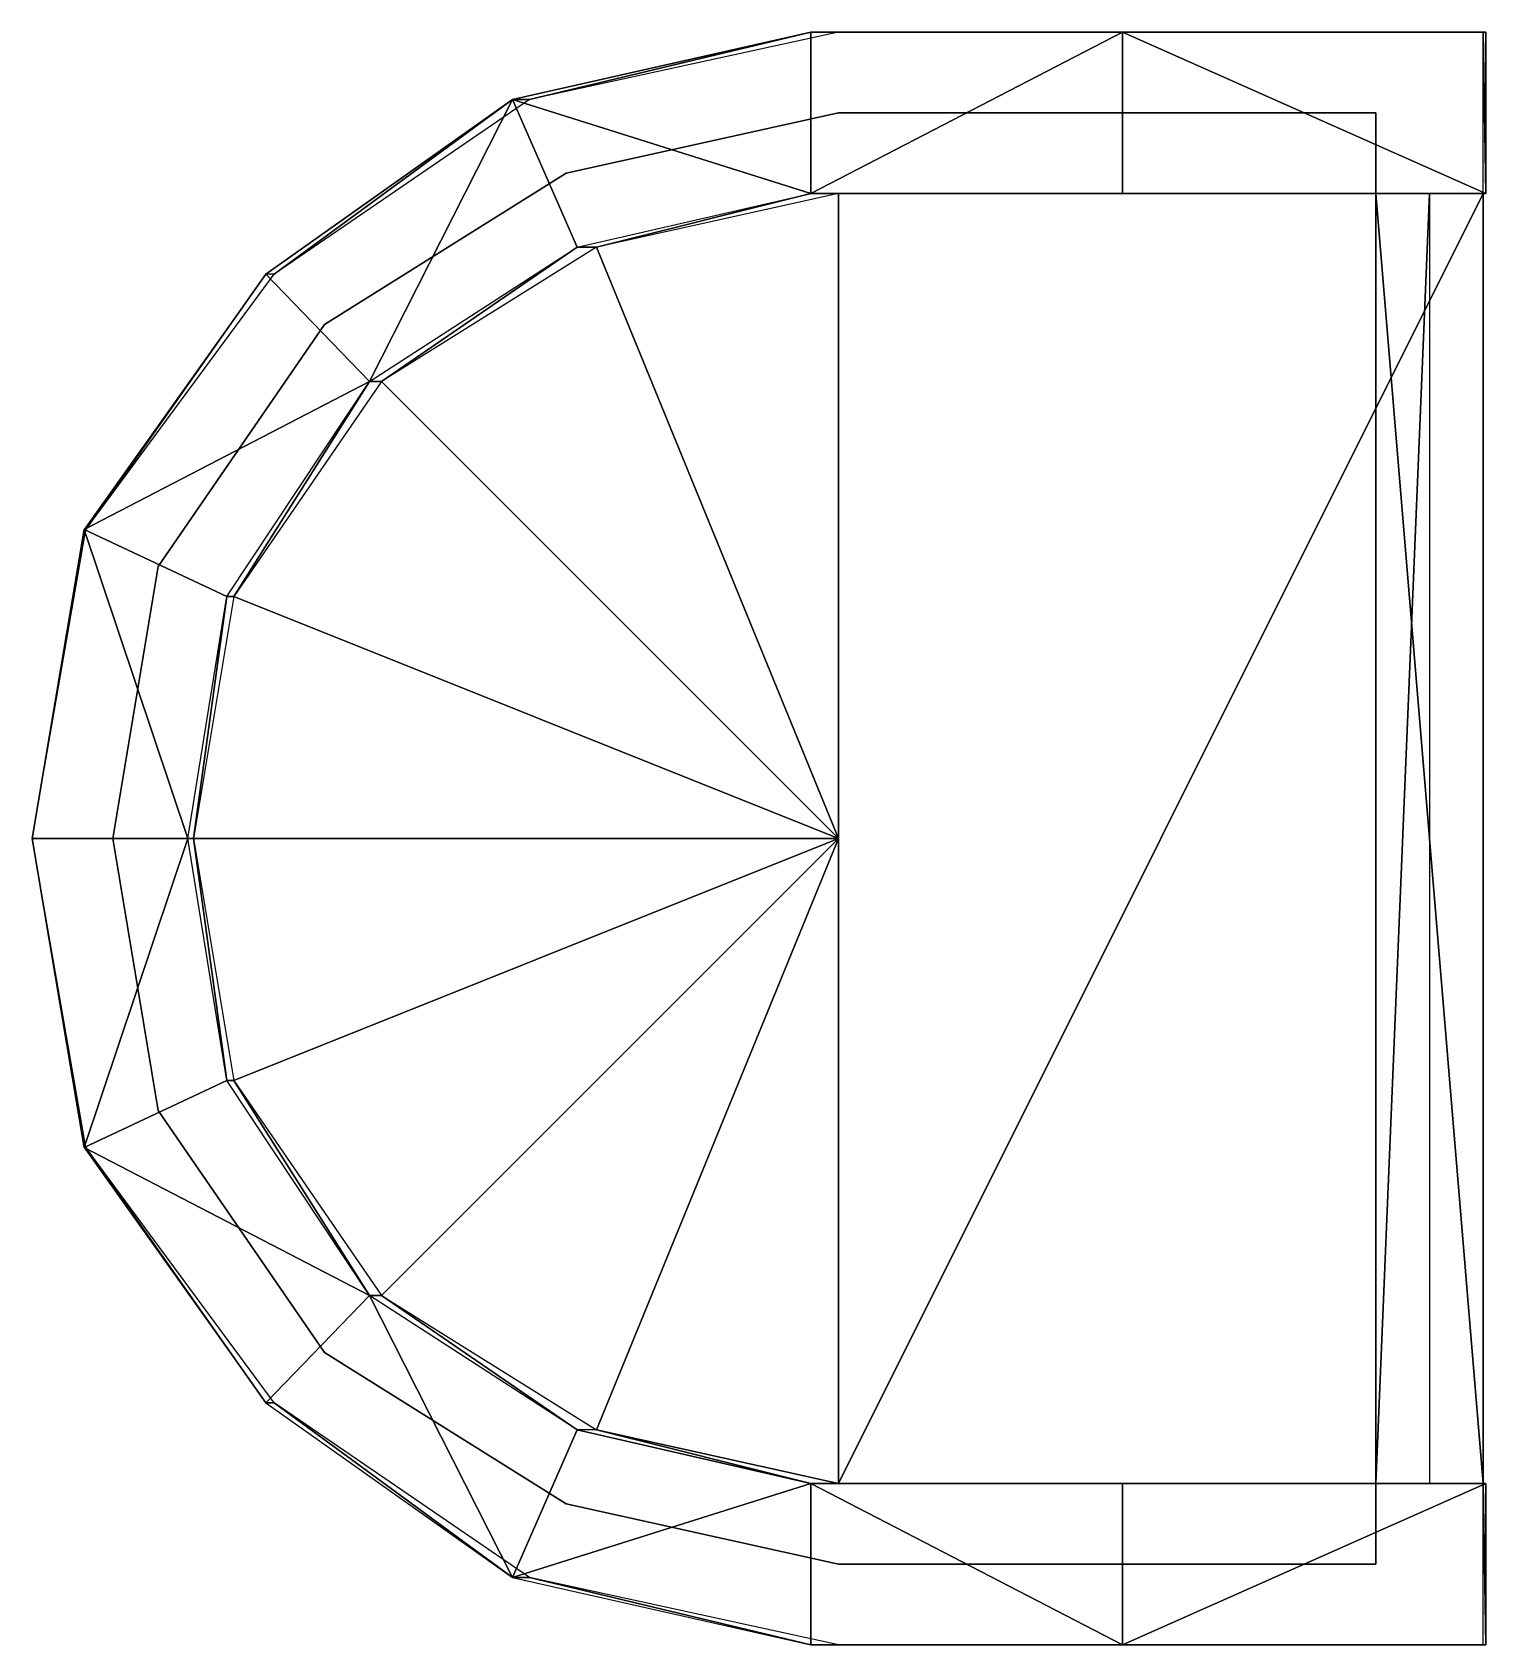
# Model space of a CAD drawing. Extents: x -0.635 to 0.052, y -0.381 to 0.381.
import ezdxf

# ---------------------------------------------------------------- set-up
doc = ezdxf.new("R2010")
doc.units = 0
doc.header["$LTSCALE"] = 2
doc.layers.get('0').update_dxf_attribs({"linetype": 'CONTINUOUS'})

msp = doc.modelspace()

# ---------------------------------------------------------------- meshes
at = {"color": 0, "linetype": 'BYBLOCK'}
mesh = msp.add_polyface(dxfattribs=at)
corners = [(0, -0.3048, 0.14922), (0.0508, -0.3048, 0.14922), (0, 0.3048, 0.14922), (0.0508, 0.3048, 0.14922), (-0.254, 0.3048, 0.31433), (-0.254, -0.3048, 0.31433), (0.0508, 0.3048, 0.31433), (0.0508, -0.3048, 0.31433), (-0.254, 0, 0.31433), (-0.5588, 0, 0.31433), (-0.53975, -0.1143, 0.31433), (-0.4699, -0.2159, 0.31433), (-0.3683, -0.2794, 0.31433), (-0.3683, 0.2794, 0.31433), (-0.4699, 0.2159, 0.31433), (-0.53975, 0.1143, 0.31433), (-0.5614, 0, 0.6121), (-0.635, 0, 0.63182), (-0.61047, -0.14605, 0.62525), (-0.543, -0.1143, 0.60717), (-0.47553, -0.2159, 0.58909), (-0.52459, -0.2667, 0.60224), (-0.40806, -0.34925, 0.57102), (-0.37739, -0.2794, 0.5628), (-0.26698, -0.3048, 0.53321), (-0.26698, -0.381, 0.53321), (-0.11978, -0.381, 0.49377), (-0.11978, -0.3048, 0.49377), (0.05197, -0.3048, 0.44775), (0.05197, -0.381, 0.44775), (-0.11978, 0.381, 0.49377), (-0.11978, 0.3048, 0.49377), (0.05197, 0.3048, 0.44775), (0.05197, 0.381, 0.44775), (-0.26698, 0.381, 0.53321), (-0.26698, 0.3048, 0.53321), (-0.40806, 0.34925, 0.57102), (-0.37739, 0.2794, 0.5628), (-0.52459, 0.2667, 0.60224), (-0.47553, 0.2159, 0.58909), (-0.61047, 0.14605, 0.62525), (-0.543, 0.1143, 0.60717)]
mesh.append_faces([[corners[k] for k in face] for face in [(4, 5, 6), (13, 8, 4), (14, 8, 13), (15, 8, 14), (9, 8, 15), (19, 18, 20), (21, 20, 18), (23, 22, 24), (25, 24, 22), (27, 26, 28), (34, 35, 30), (31, 30, 35), (38, 39, 36), (37, 36, 39), (17, 16, 40), (41, 40, 16)]], dxfattribs={"vtx0": -1, "vtx1": -1, "color": 0})
mesh.append_faces([[corners[k] for k in face] for face in [(8, 9, 10), (8, 10, 11), (8, 11, 12), (8, 12, 5), (16, 17, 18), (18, 19, 16), (20, 21, 22), (22, 23, 20), (24, 25, 26), (26, 27, 24), (30, 31, 32), (36, 37, 35), (35, 34, 36), (40, 41, 39), (39, 38, 40)]], dxfattribs={"vtx0": -1, "vtx2": -1, "color": 0})
mesh.append_faces([[corners[k] for k in face] for face in [(0, 1, 2), (3, 2, 1), (7, 6, 5), (29, 28, 26)]], dxfattribs={"vtx1": -1, "color": 0})
mesh.append_faces([[corners[k] for k in face] for face in [(32, 33, 30)]], dxfattribs={"vtx2": -1, "color": 0})
mesh = msp.add_polyface(dxfattribs=at)
corners = [(0.0254, -0.3048, 0.21272), (0, -0.3048, 0.14922), (0.0254, 0.3048, 0.21272), (0, 0.3048, 0.14922), (0.0508, -0.3048, 0.14922), (0.0508, -0.3048, 0.07303), (0.0508, 0.3048, 0.14922), (0.0508, 0.3048, 0.07303), (0, -0.3429, 0.0762), (0, -0.3429), (0, 0.3429), (0, 0.3429, 0.0762), (-0.57547, -0.12859), (-0.57547, -0.12859, 0.0762), (-0.49689, -0.24289), (-0.49689, -0.24289, 0.0762), (-0.5969, 0), (-0.5969, 0, 0.0762), (-0.57547, 0.12859), (-0.57547, 0.12859, 0.0762), (-0.49689, 0.24289), (-0.49689, 0.24289, 0.0762), (-0.4699, 0.2159, 0.31433), (-0.47553, 0.2159, 0.58909), (-0.37739, 0.2794, 0.5628), (-0.3683, 0.2794, 0.31433), (-0.53975, 0.1143, 0.31433), (-0.543, 0.1143, 0.60717), (-0.5588, 0, 0.31433), (-0.5614, 0, 0.6121), (0.0508, 0.3048, 0.31433), (0.0508, -0.3048, 0.31433), (0.0508, 0.3048, 0.21272), (0.0508, -0.3048, 0.21272), (-0.543, -0.1143, 0.60717), (-0.53975, -0.1143, 0.31433), (-0.47553, -0.2159, 0.58909), (-0.4699, -0.2159, 0.31433), (-0.37739, -0.2794, 0.5628), (-0.3683, -0.2794, 0.31433), (0.05197, 0.381, 0.44775), (0.05197, 0.3048, 0.44775), (0.0508, 0.381, 0.07303), (0.05197, -0.3048, 0.44775), (0.05197, -0.381, 0.44775), (0.0508, -0.381, 0.07303), (-0.5207, -0.2667, 0.07303), (-0.6096, -0.14605, 0.07303), (-0.52459, -0.2667, 0.60224), (-0.61047, -0.14605, 0.62525), (-0.635, 0, 0.07303), (-0.635, 0, 0.63182), (-0.6096, 0.14605, 0.07303), (-0.61047, 0.14605, 0.62525), (-0.52459, 0.2667, 0.60224), (-0.5207, 0.2667, 0.07303)]
mesh.append_faces([[corners[k] for k in face] for face in [(48, 47, 49), (49, 50, 51), (50, 53, 51), (54, 52, 55)]], dxfattribs={"vtx0": -1, "color": 0})
mesh.append_faces([[corners[k] for k in face] for face in [(22, 24, 25), (26, 23, 22), (27, 28, 29)]], dxfattribs={"vtx0": -1, "vtx1": -1, "color": 0})
mesh.append_faces([[corners[k] for k in face] for face in [(22, 23, 24), (26, 27, 23), (27, 26, 28), (34, 28, 35), (36, 35, 37), (38, 37, 39)]], dxfattribs={"vtx0": -1, "vtx2": -1, "color": 0})
mesh.append_faces([[corners[k] for k in face] for face in [(0, 1, 2), (3, 2, 1), (4, 5, 6), (7, 6, 5), (12, 13, 14), (15, 14, 13), (18, 19, 16), (17, 16, 19), (30, 31, 32), (33, 32, 31), (40, 41, 42), (7, 42, 41), (43, 44, 5), (45, 5, 44), (46, 47, 48), (47, 50, 49), (52, 53, 50)]], dxfattribs={"vtx1": -1, "color": 0})
mesh.append_faces([[corners[k] for k in face] for face in [(34, 29, 28), (36, 34, 35), (38, 36, 37)]], dxfattribs={"vtx1": -1, "vtx2": -1, "color": 0})
mesh.append_faces([[corners[k] for k in face] for face in [(8, 9, 10), (10, 11, 8), (16, 17, 13), (13, 12, 16), (20, 21, 19), (19, 18, 20), (54, 53, 52)]], dxfattribs={"vtx2": -1, "color": 0})
mesh = msp.add_polyface(dxfattribs=at)
corners = [(0.0508, 0.3048, 0.21272), (0.0508, 0.3048, 0.14922), (0.0254, 0.3048, 0.21272), (0, 0.3048, 0.14922), (0.0508, -0.3048, 0.21272), (0.0508, -0.3048, 0.14922), (0.0254, -0.3048, 0.21272), (0, -0.3048, 0.14922), (-0.254, -0.3429), (-0.254, -0.3429, 0.0762), (0, -0.3429), (0, -0.3429, 0.0762), (-0.38259, -0.31433), (-0.38259, -0.31433, 0.0762), (-0.49689, -0.24289), (-0.49689, -0.24289, 0.0762), (-0.38259, 0.31433, 0.0762), (-0.38259, 0.31433), (-0.49689, 0.24289), (-0.49689, 0.24289, 0.0762), (-0.254, 0.3429, 0.0762), (-0.254, 0.3429), (0, 0.3429, 0.0762), (0, 0.3429), (-0.254, 0.3048, 0.31433), (-0.26698, 0.3048, 0.53321), (0.05197, 0.3048, 0.44775), (0.0508, 0.3048, 0.31433), (-0.3683, 0.2794, 0.31433), (-0.37739, 0.2794, 0.5628), (-0.37739, -0.2794, 0.5628), (-0.26698, -0.3048, 0.53321), (-0.3683, -0.2794, 0.31433), (-0.254, -0.3048, 0.31433), (0.05197, -0.3048, 0.44775), (0.0508, -0.3048, 0.31433), (-0.1016, -0.381, 0.07303), (-0.11978, -0.381, 0.49377), (0.0508, -0.381, 0.07303), (0.05197, -0.381, 0.44775), (-0.254, -0.381, 0.07303), (-0.26698, -0.381, 0.53321), (-0.40005, -0.34925, 0.07303), (-0.40806, -0.34925, 0.57102), (-0.5207, -0.2667, 0.07303), (-0.52459, -0.2667, 0.60224), (-0.52459, 0.2667, 0.60224), (-0.40806, 0.34925, 0.57102), (-0.5207, 0.2667, 0.07303), (-0.40005, 0.34925, 0.07303), (-0.26698, 0.381, 0.53321), (-0.254, 0.381, 0.07303), (-0.11978, 0.381, 0.49377), (-0.1016, 0.381, 0.07303), (0.05197, 0.381, 0.44775), (0.0508, 0.381, 0.07303)]
mesh.append_faces([[corners[k] for k in face] for face in [(28, 25, 24), (32, 31, 33), (41, 42, 43), (43, 44, 45), (48, 47, 49), (49, 50, 51)]], dxfattribs={"vtx0": -1, "color": 0})
mesh.append_faces([[corners[k] for k in face] for face in [(28, 29, 25)]], dxfattribs={"vtx0": -1, "vtx2": -1, "color": 0})
mesh.append_faces([[corners[k] for k in face] for face in [(0, 1, 2), (3, 2, 1), (4, 5, 6), (7, 6, 5), (8, 9, 10), (11, 10, 9), (12, 13, 8), (9, 8, 13), (20, 21, 16), (17, 16, 21), (20, 22, 21), (23, 21, 22), (34, 35, 31), (33, 31, 35), (36, 37, 38), (39, 38, 37), (40, 41, 36), (37, 36, 41), (40, 42, 41), (42, 44, 43), (46, 47, 48), (47, 50, 49), (50, 52, 51), (53, 51, 52)]], dxfattribs={"vtx1": -1, "color": 0})
mesh.append_faces([[corners[k] for k in face] for face in [(30, 31, 32)]], dxfattribs={"vtx1": -1, "vtx2": -1, "color": 0})
mesh.append_faces([[corners[k] for k in face] for face in [(14, 15, 13), (13, 12, 14), (16, 17, 18), (18, 19, 16), (24, 25, 26), (26, 27, 24), (54, 55, 53), (53, 52, 54)]], dxfattribs={"vtx2": -1, "color": 0})

doc.saveas('drawing.dxf')
